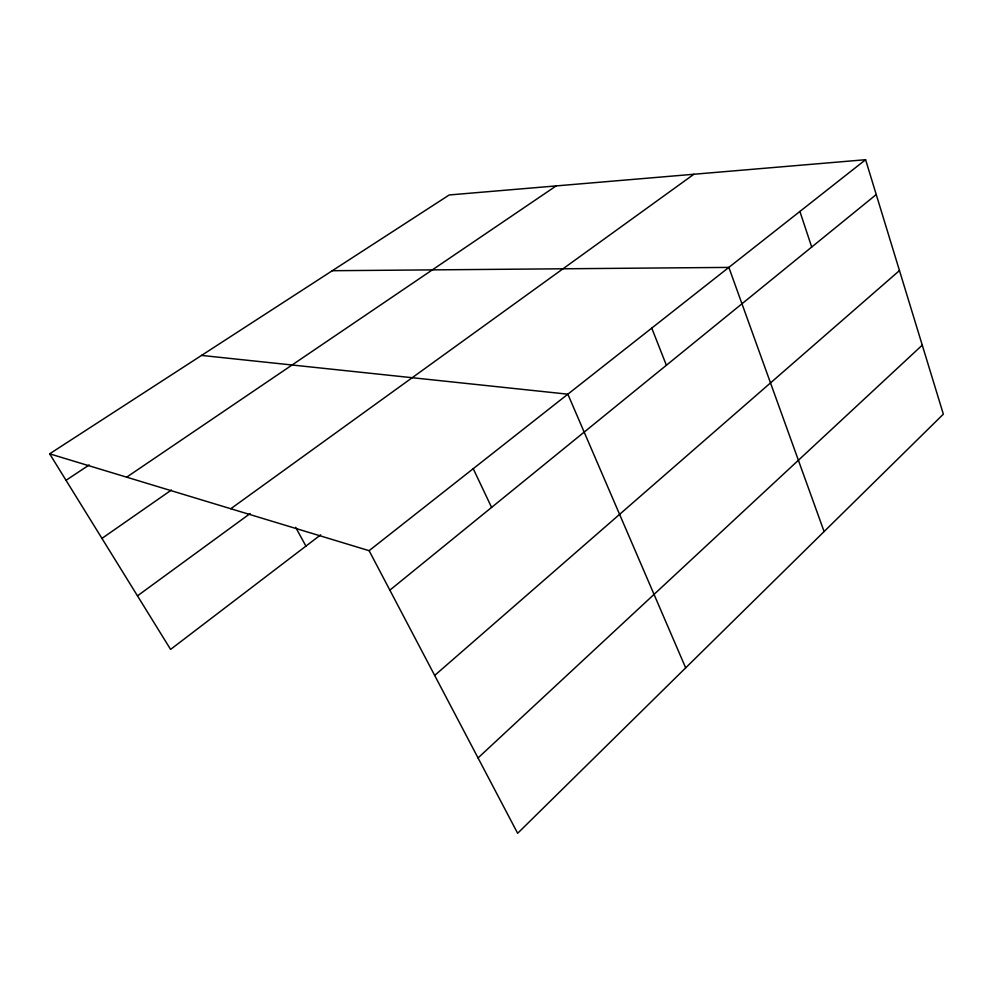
<?xml version="1.0" encoding="UTF-8"?>
<svg xmlns="http://www.w3.org/2000/svg" width="993" height="993" viewBox="0 0 993 993"><rect width="100%" height="100%" fill="white"/><g stroke="black" fill="none" stroke-linecap="round" stroke-linejoin="round"><path stroke-width="1.49" d="M478.043 757.944L922.261 345.142M434.673 675.439L899.472 270.568M389.852 590.165L876.248 194.554M369.111 550.681L865.598 159.712L943.35 414.155L517.651 833.288L369.111 550.681L49.65 453.826L449.233 194.963L865.598 159.712M320.689 534.842L170.585 649.41L49.65 453.826M137.468 595.85L250.137 513.542M230.773 508.751L693.896 174.247M101.944 538.405L171.417 490.021M126.657 477.174L556.179 185.902M66.022 480.302L89.159 464.972M332.307 270.717L728.85 267.402L824.103 531.565M201.567 355.42L567.847 394.184L685.666 667.855M295.641 527.308L305.931 546.113M473.227 468.696L491.597 507.411M651.756 328.1L666.377 365.25M799.899 211.447L811.703 247.046"/></g></svg>
